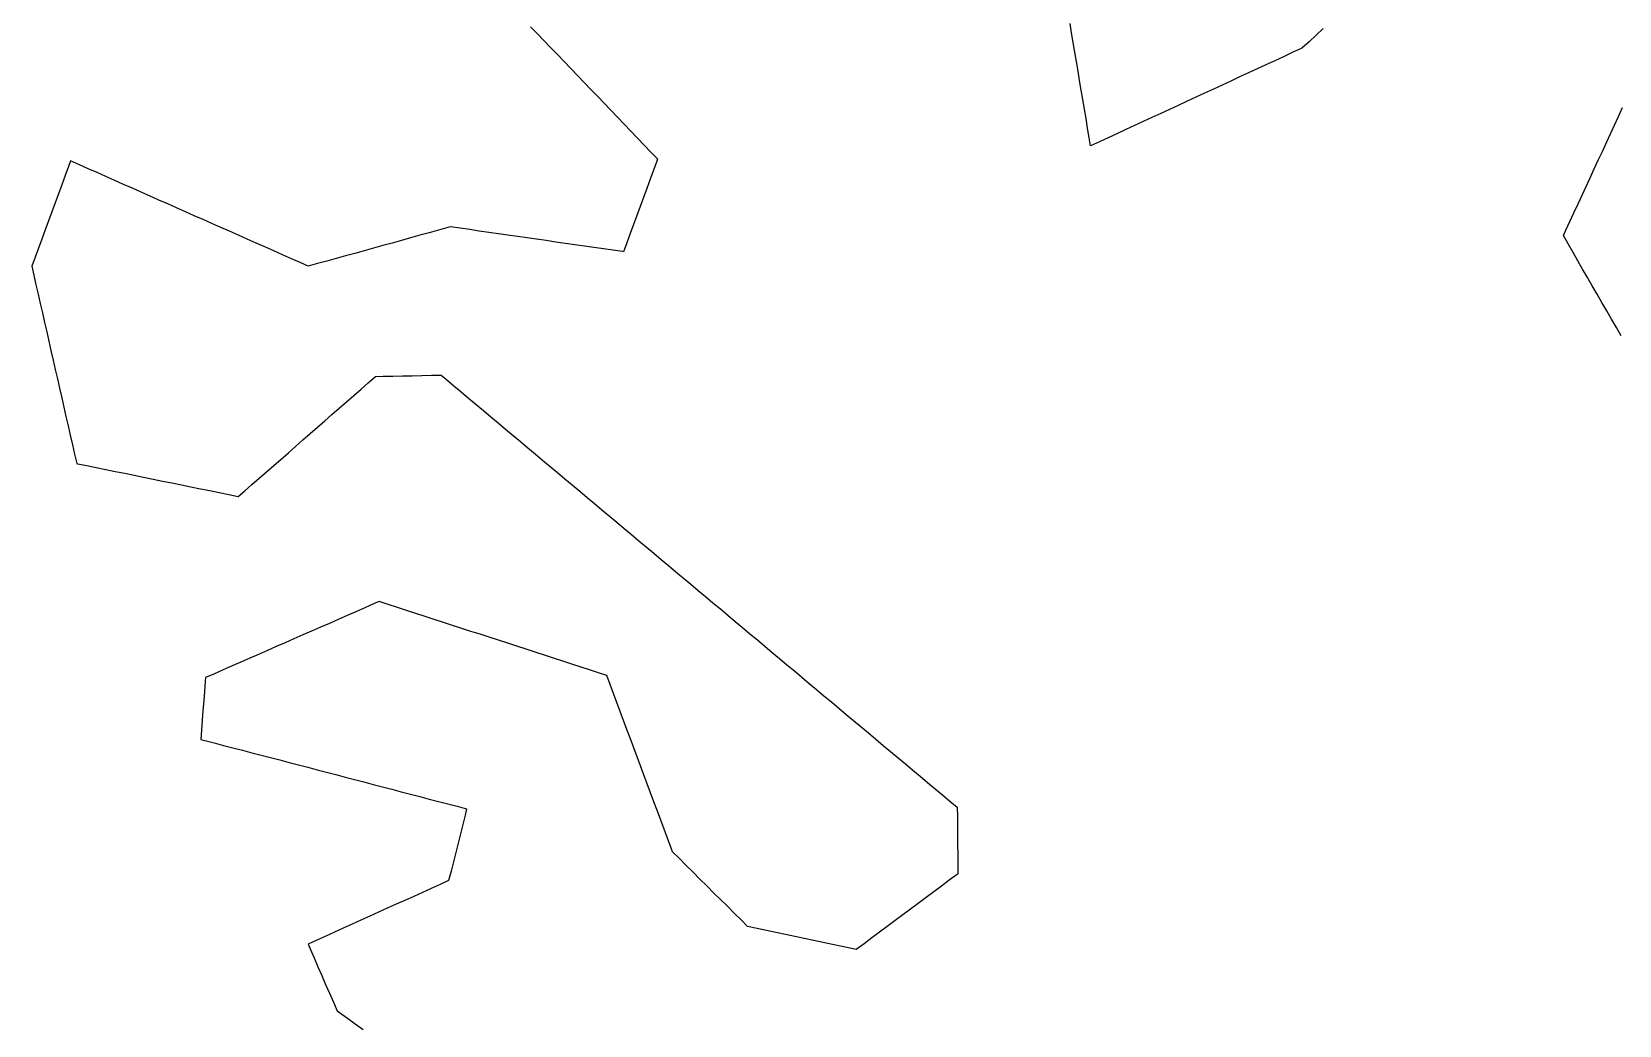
# Model space of a CAD drawing. Header units: millimetres. Extents: x 32 to 3054, y 42 to 5568.
# Drawn here: x 447.6 to 612, y 4147.1 to 4250.1 of the extents above; entities that cross this region are included whole.
import ezdxf

# ---------------------------------------------------------------- set-up
doc = ezdxf.new("R2010")
doc.units = ezdxf.units.MM
doc.layers.add('ALL_ISLANDS', color=7, linetype='Continuous')
doc.layers.add('OUTLINE_ISLAND_01', color=7, linetype='Continuous')

msp = doc.modelspace()

# ---------------------------------------------------------------- linework, layer by layer
at = {"layer": 'ALL_ISLANDS'}
for points in [[(499.2923, 4250.5882), (499.9847, 4249.8668), (500.6772, 4249.1453), (501.3696, 4248.4238), (502.0621, 4247.7024), (502.7545, 4246.9809), (503.447, 4246.2594), (504.1394, 4245.538), (504.8318, 4244.8165), (505.5243, 4244.095), (506.2167, 4243.3736), (506.9092, 4242.6521), (507.6016, 4241.9306), (508.2941, 4241.2092), (508.9865, 4240.4877), (509.679, 4239.7662), (510.3714, 4239.0448), (511.0639, 4238.3233), (511.7563, 4237.6018), (512.4488, 4236.8804), (512.3663, 4236.6558), (512.0216, 4235.7171), (511.6769, 4234.7783), (511.3323, 4233.8396), (510.9876, 4232.9009), (510.6429, 4231.9622), (510.2982, 4231.0235), (509.9535, 4230.0848), (509.6088, 4229.146), (509.2641, 4228.2073), (508.9194, 4227.2686), (508.8228, 4227.2825), (507.833, 4227.425), (506.8432, 4227.5675), (505.8534, 4227.7099), (504.8636, 4227.8524), (503.8738, 4227.9949), (502.8841, 4228.1373), (501.8943, 4228.2798), (500.9045, 4228.4223), (499.9147, 4228.5648), (498.9249, 4228.7072), (497.9351, 4228.8497), (496.9453, 4228.9922), (495.9555, 4229.1347), (494.9657, 4229.2771), (493.9759, 4229.4196), (492.9861, 4229.5621), (491.9963, 4229.7045), (491.0065, 4229.847), (490.7307, 4229.7708), (489.7669, 4229.5042), (488.8031, 4229.2377), (487.8393, 4228.9711), (486.8754, 4228.7045), (485.9116, 4228.438), (484.9478, 4228.1714), (483.984, 4227.9049), (483.0202, 4227.6383), (482.0564, 4227.3718), (481.0925, 4227.1052), (480.1287, 4226.8387), (479.1649, 4226.5721), (478.2011, 4226.3056), (477.2373, 4226.039), (476.2734, 4225.7724), (475.438, 4226.143), (474.5239, 4226.5485), (473.6097, 4226.9539), (472.6956, 4227.3593), (471.7815, 4227.7648), (470.8674, 4228.1702), (469.9533, 4228.5757), (469.0391, 4228.9811), (468.125, 4229.3866), (467.2109, 4229.792), (466.2968, 4230.1975), (465.3827, 4230.6029), (464.4686, 4231.0084), (463.5544, 4231.4138), (462.6403, 4231.8193), (461.7262, 4232.2247), (460.8121, 4232.6302), (459.898, 4233.0356), (458.9838, 4233.4411), (458.0697, 4233.8465), (457.1556, 4234.2519), (456.2415, 4234.6574), (455.3274, 4235.0628), (454.4132, 4235.4683), (453.4991, 4235.8737), (452.585, 4236.2792), (451.6709, 4236.6846), (451.4534, 4236.0952), (451.1072, 4235.157), (450.761, 4234.2188), (450.4148, 4233.2807), (450.0686, 4232.3425), (449.7225, 4231.4043), (449.3763, 4230.4662), (449.0301, 4229.528), (448.6839, 4228.5898), (448.3377, 4227.6517), (447.9915, 4226.7135), (447.6454, 4225.7753), (447.8612, 4224.8271), (448.0832, 4223.852), (448.3051, 4222.877), (448.527, 4221.9019), (448.749, 4220.9269), (448.9709, 4219.9518), (449.1929, 4218.9767), (449.4148, 4218.0017), (449.6368, 4217.0266), (449.8587, 4216.0516), (450.0807, 4215.0765), (450.3026, 4214.1014), (450.5246, 4213.1264), (450.7465, 4212.1513), (450.9685, 4211.1763), (451.1904, 4210.2012), (451.4124, 4209.2261), (451.6343, 4208.2511), (451.8563, 4207.276), (452.0782, 4206.301), (452.3001, 4205.3259), (452.367, 4205.3123), (453.3469, 4205.1128), (454.3268, 4204.9133), (455.3067, 4204.7138), (456.2866, 4204.5143), (457.2665, 4204.3148), (458.2464, 4204.1153), (459.2263, 4203.9158), (460.2062, 4203.7162), (461.1861, 4203.5167), (462.166, 4203.3172), (463.1459, 4203.1177), (464.1258, 4202.9182), (465.1057, 4202.7187), (466.0856, 4202.5192), (467.0655, 4202.3197), (468.0454, 4202.1202), (469.0253, 4201.9207), (469.6933, 4202.5045), (470.4463, 4203.1626), (471.1992, 4203.8207), (471.9522, 4204.4788), (472.7051, 4205.1368), (473.4581, 4205.7949), (474.211, 4206.453), (474.964, 4207.1111), (475.7169, 4207.7691), (476.4699, 4208.4272), (477.2228, 4209.0853), (477.9758, 4209.7434), (478.7287, 4210.4014), (479.4817, 4211.0595), (480.2346, 4211.7176), (480.9876, 4212.3757), (481.7406, 4213.0337), (482.4935, 4213.6918), (483.2465, 4214.3499), (484.0249, 4214.366), (485.0247, 4214.3866), (486.0245, 4214.4073), (487.0243, 4214.4279), (488.0241, 4214.4485), (489.0239, 4214.4692), (490.0237, 4214.4898), (490.5785, 4214.025), (491.345, 4213.3828), (492.1115, 4212.7406), (492.878, 4212.0984), (493.6446, 4211.4562), (494.4111, 4210.814), (495.1776, 4210.1718), (495.9442, 4209.5296), (496.7107, 4208.8873), (497.4772, 4208.2451), (498.2437, 4207.6029), (499.0103, 4206.9607), (499.7768, 4206.3185), (500.5433, 4205.6763), (501.3099, 4205.0341), (502.0764, 4204.3919), (502.8429, 4203.7497), (503.6094, 4203.1075), (504.376, 4202.4652), (505.1425, 4201.823), (505.909, 4201.1808), (506.6756, 4200.5386), (507.4421, 4199.8964), (508.2086, 4199.2542), (508.9751, 4198.612), (509.7417, 4197.9698), (510.5082, 4197.3276), (511.2747, 4196.6854), (512.0413, 4196.0431), (512.8078, 4195.4009), (513.5743, 4194.7587), (514.3408, 4194.1165), (515.1074, 4193.4743), (515.8739, 4192.8321), (516.6404, 4192.1899), (517.407, 4191.5477), (518.1735, 4190.9055), (518.94, 4190.2633), (519.7065, 4189.621), (520.4731, 4188.9788), (521.2396, 4188.3366), (522.0061, 4187.6944), (522.7727, 4187.0522), (523.5392, 4186.41), (524.3057, 4185.7678), (525.0722, 4185.1256), (525.8388, 4184.4834), (526.6053, 4183.8412), (527.3718, 4183.1989), (528.1384, 4182.5567), (528.9049, 4181.9145), (529.6714, 4181.2723), (530.4379, 4180.6301), (531.2045, 4179.9879), (531.971, 4179.3457), (532.7375, 4178.7035), (533.5041, 4178.0613), (534.2706, 4177.4191), (535.0371, 4176.7768), (535.8036, 4176.1346), (536.5702, 4175.4924), (537.3367, 4174.8502), (538.1032, 4174.208), (538.8698, 4173.5658), (539.6363, 4172.9236), (540.4028, 4172.2814), (541.1693, 4171.6392), (541.9359, 4170.997), (542.7024, 4170.3547), (543.4689, 4169.7125), (543.4778, 4168.8129), (543.4877, 4167.8129), (543.4975, 4166.813), (543.5074, 4165.813), (543.5173, 4164.8131), (543.5271, 4163.8131), (543.537, 4162.8131), (543.4499, 4162.7484), (542.6476, 4162.1516), (541.8452, 4161.5548), (541.0428, 4160.9579), (540.2404, 4160.3611), (539.4381, 4159.7643), (538.6357, 4159.1675), (537.8333, 4158.5707), (537.0309, 4157.9738), (536.2286, 4157.377), (535.4262, 4156.7802), (534.6238, 4156.1834), (533.8214, 4155.5866), (533.019, 4154.9898), (532.5177, 4155.096), (531.5394, 4155.3033), (530.5612, 4155.5106), (529.5829, 4155.718), (528.6046, 4155.9253), (527.6263, 4156.1326), (526.6481, 4156.3399), (525.6698, 4156.5473), (524.6915, 4156.7546), (523.7133, 4156.9619), (522.735, 4157.1692), (521.7567, 4157.3766), (521.0819, 4158.0483), (520.3732, 4158.7538), (519.6645, 4159.4593), (518.9558, 4160.1648), (518.247, 4160.8702), (517.5383, 4161.5757), (516.8296, 4162.2812), (516.1209, 4162.9867), (515.4122, 4163.6922), (514.7034, 4164.3977), (513.9947, 4165.1032), (513.8164, 4165.581), (513.4668, 4166.5179), (513.1172, 4167.4548), (512.7676, 4168.3917), (512.418, 4169.3286), (512.0684, 4170.2655), (511.7188, 4171.2024), (511.3692, 4172.1393), (511.0197, 4173.0762), (510.6701, 4174.0131), (510.3205, 4174.95), (509.9709, 4175.8869), (509.6213, 4176.8238), (509.2717, 4177.7607), (508.9221, 4178.6976), (508.5725, 4179.6345), (508.2229, 4180.5714), (507.8733, 4181.5083), (507.5237, 4182.4452), (507.1741, 4183.3821), (506.4335, 4183.6224), (505.4823, 4183.9311), (504.5311, 4184.2398), (503.58, 4184.5485), (502.6288, 4184.8572), (501.6777, 4185.1659), (500.7265, 4185.4746), (499.7753, 4185.7833), (498.8242, 4186.092), (497.873, 4186.4007), (496.9219, 4186.7094), (495.9707, 4187.0181), (495.0195, 4187.3268), (494.0684, 4187.6355), (493.1172, 4187.9441), (492.1661, 4188.2528), (491.2149, 4188.5615), (490.2637, 4188.8702), (489.3126, 4189.1789), (488.3614, 4189.4876), (487.4102, 4189.7963), (486.4591, 4190.105), (485.5079, 4190.4137), (484.5568, 4190.7224), (483.6056, 4191.0311), (483.0368, 4190.7817), (482.121, 4190.38), (481.2052, 4189.9784), (480.2894, 4189.5768), (479.3736, 4189.1752), (478.4578, 4188.7735), (477.542, 4188.3719), (476.6262, 4187.9703), (475.7104, 4187.5687), (474.7946, 4187.167), (473.8788, 4186.7654), (472.963, 4186.3638), (472.0472, 4185.9622), (471.1314, 4185.5605), (470.2156, 4185.1589), (469.2998, 4184.7573), (468.384, 4184.3557), (467.4682, 4183.954), (466.5524, 4183.5524), (465.6366, 4183.1508), (465.6046, 4182.7329), (465.5283, 4181.7358), (465.452, 4180.7387), (465.3757, 4179.7417), (465.2994, 4178.7446), (465.2231, 4177.7475), (465.1468, 4176.7504), (465.579, 4176.6375), (466.5466, 4176.3849), (467.5141, 4176.1322), (468.4817, 4175.8795), (469.4492, 4175.6269), (470.4168, 4175.3742), (471.3843, 4175.1216), (472.3519, 4174.8689), (473.3194, 4174.6162), (474.287, 4174.3636), (475.2545, 4174.1109), (476.2221, 4173.8583), (477.1897, 4173.6056), (478.1572, 4173.3529), (479.1248, 4173.1003), (480.0923, 4172.8476), (481.0599, 4172.5949), (482.0274, 4172.3423), (482.995, 4172.0896), (483.9625, 4171.837), (484.9301, 4171.5843), (485.8976, 4171.3316), (486.8652, 4171.079), (487.8328, 4170.8263), (488.8003, 4170.5737), (489.7679, 4170.321), (490.7354, 4170.0683), (491.703, 4169.8157), (492.6705, 4169.563), (492.5075, 4168.9105), (492.2652, 4167.9403), (492.0228, 4166.9701), (491.7805, 4165.9999), (491.5382, 4165.0297), (491.2958, 4164.0595), (491.0535, 4163.0893), (490.8111, 4162.1192), (489.9274, 4161.7204), (489.0159, 4161.3092), (488.1044, 4160.8979), (487.1929, 4160.4866), (486.2814, 4160.0753), (485.3699, 4159.6641), (484.4583, 4159.2528), (483.5468, 4158.8415), (482.6353, 4158.4303), (481.7238, 4158.019), (480.8123, 4157.6077), (479.9008, 4157.1964), (478.9893, 4156.7852), (478.0778, 4156.3739), (477.1662, 4155.9626), (476.2547, 4155.5514), (476.4786, 4155.037), (476.8776, 4154.1201), (477.2767, 4153.2032), (477.6757, 4152.2862), (478.0748, 4151.3693), (478.4739, 4150.4524), (478.8729, 4149.5354), (479.272, 4148.6185), (479.5185, 4148.4412), (480.3302, 4147.8572), (481.142, 4147.2732), (481.9537, 4146.6892)], [(581.3646, 4250.3824), (580.6259, 4249.7084), (579.8872, 4249.0344), (579.1485, 4248.3603), (579.0583, 4248.3186), (578.1508, 4247.8985), (577.2432, 4247.4785), (576.3357, 4247.0585), (575.4282, 4246.6385), (574.5207, 4246.2184), (573.6132, 4245.7984), (572.7057, 4245.3784), (571.7982, 4244.9584), (570.8907, 4244.5383), (569.9831, 4244.1183), (569.0756, 4243.6983), (568.1681, 4243.2783), (567.2606, 4242.8582), (566.3531, 4242.4382), (565.4456, 4242.0182), (564.5381, 4241.5982), (563.6306, 4241.1781), (562.723, 4240.7581), (561.8155, 4240.3381), (560.908, 4239.9181), (560.0005, 4239.498), (559.093, 4239.078), (558.1855, 4238.658), (557.278, 4238.238), (557.1352, 4239.0864), (556.9693, 4240.0726), (556.8034, 4241.0587), (556.6375, 4242.0449), (556.4717, 4243.031), (556.3058, 4244.0171), (556.1399, 4245.0033), (555.974, 4245.9894), (555.8081, 4246.9756), (555.6422, 4247.9617), (555.4763, 4248.9479), (555.3104, 4249.934), (555.1445, 4250.9201)], [(612.2149, 4218.5446), (611.7156, 4219.411), (611.2163, 4220.2775), (610.717, 4221.1439), (610.2177, 4222.0103), (609.7184, 4222.8767), (609.2191, 4223.7432), (608.7198, 4224.6096), (608.2205, 4225.476), (607.7212, 4226.3425), (607.2219, 4227.2089), (606.7226, 4228.0753), (606.2233, 4228.9418), (606.4808, 4229.4981), (606.9007, 4230.4056), (607.3207, 4231.3132), (607.7407, 4232.2207), (608.1607, 4233.1282), (608.5807, 4234.0358), (609.0006, 4234.9433), (609.4206, 4235.8508), (609.8406, 4236.7584), (610.2606, 4237.6659), (610.6806, 4238.5734), (611.1005, 4239.481), (611.5205, 4240.3885), (611.9405, 4241.296), (612.3605, 4242.2036)]]:
    msp.add_lwpolyline(points, dxfattribs=at)
at = {"layer": 'OUTLINE_ISLAND_01'}
for points in [[(499.2923, 4250.5882), (499.9847, 4249.8668), (500.6772, 4249.1453), (501.3696, 4248.4238), (502.0621, 4247.7024), (502.7545, 4246.9809), (503.447, 4246.2594), (504.1394, 4245.538), (504.8318, 4244.8165), (505.5243, 4244.095), (506.2167, 4243.3736), (506.9092, 4242.6521), (507.6016, 4241.9306), (508.2941, 4241.2092), (508.9865, 4240.4877), (509.679, 4239.7662), (510.3714, 4239.0448), (511.0639, 4238.3233), (511.7563, 4237.6018), (512.4488, 4236.8804), (512.3663, 4236.6558), (512.0216, 4235.7171), (511.6769, 4234.7783), (511.3323, 4233.8396), (510.9876, 4232.9009), (510.6429, 4231.9622), (510.2982, 4231.0235), (509.9535, 4230.0848), (509.6088, 4229.146), (509.2641, 4228.2073), (508.9194, 4227.2686), (508.8228, 4227.2825), (507.833, 4227.425), (506.8432, 4227.5675), (505.8534, 4227.7099), (504.8636, 4227.8524), (503.8738, 4227.9949), (502.8841, 4228.1373), (501.8943, 4228.2798), (500.9045, 4228.4223), (499.9147, 4228.5648), (498.9249, 4228.7072), (497.9351, 4228.8497), (496.9453, 4228.9922), (495.9555, 4229.1347), (494.9657, 4229.2771), (493.9759, 4229.4196), (492.9861, 4229.5621), (491.9963, 4229.7045), (491.0065, 4229.847), (490.7307, 4229.7708), (489.7669, 4229.5042), (488.8031, 4229.2377), (487.8393, 4228.9711), (486.8754, 4228.7045), (485.9116, 4228.438), (484.9478, 4228.1714), (483.984, 4227.9049), (483.0202, 4227.6383), (482.0564, 4227.3718), (481.0925, 4227.1052), (480.1287, 4226.8387), (479.1649, 4226.5721), (478.2011, 4226.3056), (477.2373, 4226.039), (476.2734, 4225.7724), (475.438, 4226.143), (474.5239, 4226.5485), (473.6097, 4226.9539), (472.6956, 4227.3593), (471.7815, 4227.7648), (470.8674, 4228.1702), (469.9533, 4228.5757), (469.0391, 4228.9811), (468.125, 4229.3866), (467.2109, 4229.792), (466.2968, 4230.1975), (465.3827, 4230.6029), (464.4686, 4231.0084), (463.5544, 4231.4138), (462.6403, 4231.8193), (461.7262, 4232.2247), (460.8121, 4232.6302), (459.898, 4233.0356), (458.9838, 4233.4411), (458.0697, 4233.8465), (457.1556, 4234.2519), (456.2415, 4234.6574), (455.3274, 4235.0628), (454.4132, 4235.4683), (453.4991, 4235.8737), (452.585, 4236.2792), (451.6709, 4236.6846), (451.4534, 4236.0952), (451.1072, 4235.157), (450.761, 4234.2188), (450.4148, 4233.2807), (450.0686, 4232.3425), (449.7225, 4231.4043), (449.3763, 4230.4662), (449.0301, 4229.528), (448.6839, 4228.5898), (448.3377, 4227.6517), (447.9915, 4226.7135), (447.6454, 4225.7753), (447.8612, 4224.8271), (448.0832, 4223.852), (448.3051, 4222.877), (448.527, 4221.9019), (448.749, 4220.9269), (448.9709, 4219.9518), (449.1929, 4218.9767), (449.4148, 4218.0017), (449.6368, 4217.0266), (449.8587, 4216.0516), (450.0807, 4215.0765), (450.3026, 4214.1014), (450.5246, 4213.1264), (450.7465, 4212.1513), (450.9685, 4211.1763), (451.1904, 4210.2012), (451.4124, 4209.2261), (451.6343, 4208.2511), (451.8563, 4207.276), (452.0782, 4206.301), (452.3001, 4205.3259), (452.367, 4205.3123), (453.3469, 4205.1128), (454.3268, 4204.9133), (455.3067, 4204.7138), (456.2866, 4204.5143), (457.2665, 4204.3148), (458.2464, 4204.1153), (459.2263, 4203.9158), (460.2062, 4203.7162), (461.1861, 4203.5167), (462.166, 4203.3172), (463.1459, 4203.1177), (464.1258, 4202.9182), (465.1057, 4202.7187), (466.0856, 4202.5192), (467.0655, 4202.3197), (468.0454, 4202.1202), (469.0253, 4201.9207), (469.6933, 4202.5045), (470.4463, 4203.1626), (471.1992, 4203.8207), (471.9522, 4204.4788), (472.7051, 4205.1368), (473.4581, 4205.7949), (474.211, 4206.453), (474.964, 4207.1111), (475.7169, 4207.7691), (476.4699, 4208.4272), (477.2228, 4209.0853), (477.9758, 4209.7434), (478.7287, 4210.4014), (479.4817, 4211.0595), (480.2346, 4211.7176), (480.9876, 4212.3757), (481.7406, 4213.0337), (482.4935, 4213.6918), (483.2465, 4214.3499), (484.0249, 4214.366), (485.0247, 4214.3866), (486.0245, 4214.4073), (487.0243, 4214.4279), (488.0241, 4214.4485), (489.0239, 4214.4692), (490.0237, 4214.4898), (490.5785, 4214.025), (491.345, 4213.3828), (492.1115, 4212.7406), (492.878, 4212.0984), (493.6446, 4211.4562), (494.4111, 4210.814), (495.1776, 4210.1718), (495.9442, 4209.5296), (496.7107, 4208.8873), (497.4772, 4208.2451), (498.2437, 4207.6029), (499.0103, 4206.9607), (499.7768, 4206.3185), (500.5433, 4205.6763), (501.3099, 4205.0341), (502.0764, 4204.3919), (502.8429, 4203.7497), (503.6094, 4203.1075), (504.376, 4202.4652), (505.1425, 4201.823), (505.909, 4201.1808), (506.6756, 4200.5386), (507.4421, 4199.8964), (508.2086, 4199.2542), (508.9751, 4198.612), (509.7417, 4197.9698), (510.5082, 4197.3276), (511.2747, 4196.6854), (512.0413, 4196.0431), (512.8078, 4195.4009), (513.5743, 4194.7587), (514.3408, 4194.1165), (515.1074, 4193.4743), (515.8739, 4192.8321), (516.6404, 4192.1899), (517.407, 4191.5477), (518.1735, 4190.9055), (518.94, 4190.2633), (519.7065, 4189.621), (520.4731, 4188.9788), (521.2396, 4188.3366), (522.0061, 4187.6944), (522.7727, 4187.0522), (523.5392, 4186.41), (524.3057, 4185.7678), (525.0722, 4185.1256), (525.8388, 4184.4834), (526.6053, 4183.8412), (527.3718, 4183.1989), (528.1384, 4182.5567), (528.9049, 4181.9145), (529.6714, 4181.2723), (530.4379, 4180.6301), (531.2045, 4179.9879), (531.971, 4179.3457), (532.7375, 4178.7035), (533.5041, 4178.0613), (534.2706, 4177.4191), (535.0371, 4176.7768), (535.8036, 4176.1346), (536.5702, 4175.4924), (537.3367, 4174.8502), (538.1032, 4174.208), (538.8698, 4173.5658), (539.6363, 4172.9236), (540.4028, 4172.2814), (541.1693, 4171.6392), (541.9359, 4170.997), (542.7024, 4170.3547), (543.4689, 4169.7125), (543.4778, 4168.8129), (543.4877, 4167.8129), (543.4975, 4166.813), (543.5074, 4165.813), (543.5173, 4164.8131), (543.5271, 4163.8131), (543.537, 4162.8131), (543.4499, 4162.7484), (542.6476, 4162.1516), (541.8452, 4161.5548), (541.0428, 4160.9579), (540.2404, 4160.3611), (539.4381, 4159.7643), (538.6357, 4159.1675), (537.8333, 4158.5707), (537.0309, 4157.9738), (536.2286, 4157.377), (535.4262, 4156.7802), (534.6238, 4156.1834), (533.8214, 4155.5866), (533.019, 4154.9898), (532.5177, 4155.096), (531.5394, 4155.3033), (530.5612, 4155.5106), (529.5829, 4155.718), (528.6046, 4155.9253), (527.6263, 4156.1326), (526.6481, 4156.3399), (525.6698, 4156.5473), (524.6915, 4156.7546), (523.7133, 4156.9619), (522.735, 4157.1692), (521.7567, 4157.3766), (521.0819, 4158.0483), (520.3732, 4158.7538), (519.6645, 4159.4593), (518.9558, 4160.1648), (518.247, 4160.8702), (517.5383, 4161.5757), (516.8296, 4162.2812), (516.1209, 4162.9867), (515.4122, 4163.6922), (514.7034, 4164.3977), (513.9947, 4165.1032), (513.8164, 4165.581), (513.4668, 4166.5179), (513.1172, 4167.4548), (512.7676, 4168.3917), (512.418, 4169.3286), (512.0684, 4170.2655), (511.7188, 4171.2024), (511.3692, 4172.1393), (511.0197, 4173.0762), (510.6701, 4174.0131), (510.3205, 4174.95), (509.9709, 4175.8869), (509.6213, 4176.8238), (509.2717, 4177.7607), (508.9221, 4178.6976), (508.5725, 4179.6345), (508.2229, 4180.5714), (507.8733, 4181.5083), (507.5237, 4182.4452), (507.1741, 4183.3821), (506.4335, 4183.6224), (505.4823, 4183.9311), (504.5311, 4184.2398), (503.58, 4184.5485), (502.6288, 4184.8572), (501.6777, 4185.1659), (500.7265, 4185.4746), (499.7753, 4185.7833), (498.8242, 4186.092), (497.873, 4186.4007), (496.9219, 4186.7094), (495.9707, 4187.0181), (495.0195, 4187.3268), (494.0684, 4187.6355), (493.1172, 4187.9441), (492.1661, 4188.2528), (491.2149, 4188.5615), (490.2637, 4188.8702), (489.3126, 4189.1789), (488.3614, 4189.4876), (487.4102, 4189.7963), (486.4591, 4190.105), (485.5079, 4190.4137), (484.5568, 4190.7224), (483.6056, 4191.0311), (483.0368, 4190.7817), (482.121, 4190.38), (481.2052, 4189.9784), (480.2894, 4189.5768), (479.3736, 4189.1752), (478.4578, 4188.7735), (477.542, 4188.3719), (476.6262, 4187.9703), (475.7104, 4187.5687), (474.7946, 4187.167), (473.8788, 4186.7654), (472.963, 4186.3638), (472.0472, 4185.9622), (471.1314, 4185.5605), (470.2156, 4185.1589), (469.2998, 4184.7573), (468.384, 4184.3557), (467.4682, 4183.954), (466.5524, 4183.5524), (465.6366, 4183.1508), (465.6046, 4182.7329), (465.5283, 4181.7358), (465.452, 4180.7387), (465.3757, 4179.7417), (465.2994, 4178.7446), (465.2231, 4177.7475), (465.1468, 4176.7504), (465.579, 4176.6375), (466.5466, 4176.3849), (467.5141, 4176.1322), (468.4817, 4175.8795), (469.4492, 4175.6269), (470.4168, 4175.3742), (471.3843, 4175.1216), (472.3519, 4174.8689), (473.3194, 4174.6162), (474.287, 4174.3636), (475.2545, 4174.1109), (476.2221, 4173.8583), (477.1897, 4173.6056), (478.1572, 4173.3529), (479.1248, 4173.1003), (480.0923, 4172.8476), (481.0599, 4172.5949), (482.0274, 4172.3423), (482.995, 4172.0896), (483.9625, 4171.837), (484.9301, 4171.5843), (485.8976, 4171.3316), (486.8652, 4171.079), (487.8328, 4170.8263), (488.8003, 4170.5737), (489.7679, 4170.321), (490.7354, 4170.0683), (491.703, 4169.8157), (492.6705, 4169.563), (492.5075, 4168.9105), (492.2652, 4167.9403), (492.0228, 4166.9701), (491.7805, 4165.9999), (491.5382, 4165.0297), (491.2958, 4164.0595), (491.0535, 4163.0893), (490.8111, 4162.1192), (489.9274, 4161.7204), (489.0159, 4161.3092), (488.1044, 4160.8979), (487.1929, 4160.4866), (486.2814, 4160.0753), (485.3699, 4159.6641), (484.4583, 4159.2528), (483.5468, 4158.8415), (482.6353, 4158.4303), (481.7238, 4158.019), (480.8123, 4157.6077), (479.9008, 4157.1964), (478.9893, 4156.7852), (478.0778, 4156.3739), (477.1662, 4155.9626), (476.2547, 4155.5514), (476.4786, 4155.037), (476.8776, 4154.1201), (477.2767, 4153.2032), (477.6757, 4152.2862), (478.0748, 4151.3693), (478.4739, 4150.4524), (478.8729, 4149.5354), (479.272, 4148.6185), (479.5185, 4148.4412), (480.3302, 4147.8572), (481.142, 4147.2732), (481.9537, 4146.6892)], [(581.3646, 4250.3824), (580.6259, 4249.7084), (579.8872, 4249.0344), (579.1485, 4248.3603), (579.0583, 4248.3186), (578.1508, 4247.8985), (577.2432, 4247.4785), (576.3357, 4247.0585), (575.4282, 4246.6385), (574.5207, 4246.2184), (573.6132, 4245.7984), (572.7057, 4245.3784), (571.7982, 4244.9584), (570.8907, 4244.5383), (569.9831, 4244.1183), (569.0756, 4243.6983), (568.1681, 4243.2783), (567.2606, 4242.8582), (566.3531, 4242.4382), (565.4456, 4242.0182), (564.5381, 4241.5982), (563.6306, 4241.1781), (562.723, 4240.7581), (561.8155, 4240.3381), (560.908, 4239.9181), (560.0005, 4239.498), (559.093, 4239.078), (558.1855, 4238.658), (557.278, 4238.238), (557.1352, 4239.0864), (556.9693, 4240.0726), (556.8034, 4241.0587), (556.6375, 4242.0449), (556.4717, 4243.031), (556.3058, 4244.0171), (556.1399, 4245.0033), (555.974, 4245.9894), (555.8081, 4246.9756), (555.6422, 4247.9617), (555.4763, 4248.9479), (555.3104, 4249.934), (555.1445, 4250.9201)], [(612.2149, 4218.5446), (611.7156, 4219.411), (611.2163, 4220.2775), (610.717, 4221.1439), (610.2177, 4222.0103), (609.7184, 4222.8767), (609.2191, 4223.7432), (608.7198, 4224.6096), (608.2205, 4225.476), (607.7212, 4226.3425), (607.2219, 4227.2089), (606.7226, 4228.0753), (606.2233, 4228.9418), (606.4808, 4229.4981), (606.9007, 4230.4056), (607.3207, 4231.3132), (607.7407, 4232.2207), (608.1607, 4233.1282), (608.5807, 4234.0358), (609.0006, 4234.9433), (609.4206, 4235.8508), (609.8406, 4236.7584), (610.2606, 4237.6659), (610.6806, 4238.5734), (611.1005, 4239.481), (611.5205, 4240.3885), (611.9405, 4241.296), (612.3605, 4242.2036)]]:
    msp.add_lwpolyline(points, dxfattribs=at)

doc.saveas('drawing.dxf')
